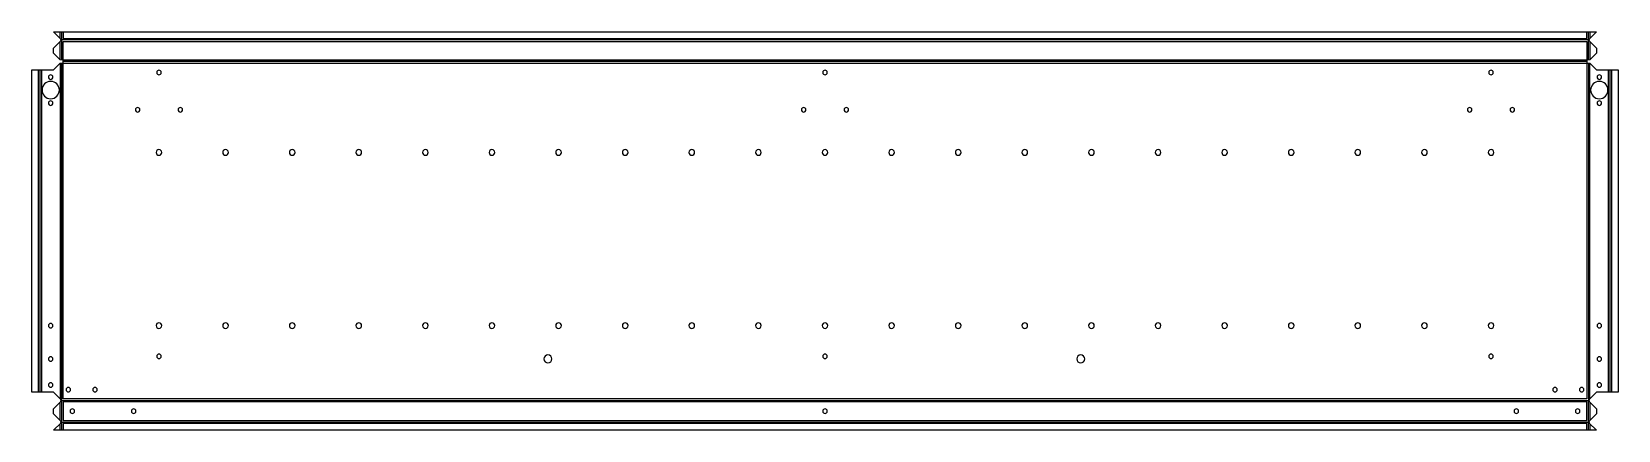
# Model space of a CAD drawing. Header units: millimetres. Extents: x -1168 to 24, y 0 to 299.
import ezdxf

# ---------------------------------------------------------------- set-up
doc = ezdxf.new("R2010")
doc.units = ezdxf.units.MM

msp = doc.modelspace()

# ---------------------------------------------------------------- linework, layer by layer
at = {"layer": 'BEND'}
for p, q in [((-1145.1, 299), (-1145.1, 292.9)), ((1.1, 292.9), (1.1, 299)), ((1.5, 292.9), (-1145.5, 292.9)), ((-1145.1, 292.9), (-1145.1, 277.8)), ((1.1, 277.8), (1.1, 292.9)), ((-1145.1, 275.5), (-1145.1, 22.4)), ((0, 276.7), (-1144, 276.7)), ((1.1, 275.5), (1.1, 22.4)), ((-1161.4, 270.5), (-1161.4, 28.6)), ((17.4, 28.6), (17.4, 270.5)), ((-1145.5, 22.4), (1.5, 22.4)), ((-1145.1, 22.4), (-1145.1, 6.1)), ((1.1, 6.1), (1.1, 22.4)), ((-1145.5, 6.1), (1.5, 6.1)), ((-1145.1, 6.1), (-1145.1, 0)), ((1.1, 0), (1.1, 6.1))]:
    msp.add_line(p, q, dxfattribs=at)
at = {"layer": 'BEND_EXTENT'}
for p, q in [((-1146.3, 294.1), (-1146.3, 299)), ((-1144, 299), (-1144, 294)), ((0, 294), (0, 299)), ((2.3, 299), (2.3, 294.1)), ((-1146.3, 277.9), (-1146.3, 291.7)), ((-1144, 294), (0, 294)), ((2.3, 291.7), (2.3, 277.9)), ((-1146.3, 275.5), (-1146.3, 23.6)), ((2.3, 23.6), (2.3, 275.5)), ((-1162.5, 28.6), (-1162.5, 270.5)), ((-1160.3, 270.5), (-1160.3, 28.6)), ((16.3, 28.6), (16.3, 270.5)), ((18.5, 270.5), (18.5, 28.6)), ((-1146.3, 7.3), (-1146.3, 21.2)), ((2.3, 21.2), (2.3, 7.3)), ((-1146.3, 0), (-1146.3, 4.9)), ((0, 5), (-1144, 5)), ((-1144, 5), (-1144, 0)), ((0, 0), (0, 5)), ((2.3, 4.9), (2.3, 0))]:
    msp.add_line(p, q, dxfattribs=at)
for points in [[(0, 277.8), (-1144, 277.8), (-1144, 291.8), (0, 291.8)], [(-1144, 275.5), (0, 275.5), (0, 23.5), (-1144, 23.5)], [(-1144, 21.3), (-1144, 7.3), (0, 7.3), (0, 21.3)]]:
    msp.add_lwpolyline(points, close=True, dxfattribs=at)
at = {"layer": 'INTERIOR_PROFILES', "extrusion": (0, 0, -1)}
for centre, radius in [((1153.3, 265), 1.7), ((1072, 268.5), 1.7), ((572, 268.5), 1.7), ((72, 268.5), 1.7), ((-9.3, 265), 1.7), ((1153.3, 255.3), 6.5), ((-9.3, 255.3), 6.5), ((1153.3, 245.5), 1.7), ((1088, 240.5), 1.7), ((1056, 240.5), 1.7), ((588, 240.5), 1.7), ((556, 240.5), 1.7), ((88, 240.5), 1.7), ((56, 240.5), 1.7), ((-9.3, 245.5), 1.7), ((1072, 208.5), 2.12), ((1022, 208.5), 2.12), ((972, 208.5), 2.12), ((922, 208.5), 2.12), ((872, 208.5), 2.12), ((822, 208.5), 2.12), ((772, 208.5), 2.12), ((722, 208.5), 2.12), ((672, 208.5), 2.12), ((622, 208.5), 2.12), ((572, 208.5), 2.12), ((522, 208.5), 2.12), ((472, 208.5), 2.12), ((422, 208.5), 2.12), ((372, 208.5), 2.12), ((322, 208.5), 2.12), ((272, 208.5), 2.12), ((222, 208.5), 2.12), ((172, 208.5), 2.12), ((122, 208.5), 2.12), ((72, 208.5), 2.12), ((1153.3, 78.5), 1.7), ((1072, 78.5), 2.12), ((1022, 78.5), 2.12), ((972, 78.5), 2.12), ((922, 78.5), 2.12), ((872, 78.5), 2.12), ((822, 78.5), 2.12), ((772, 78.5), 2.12), ((722, 78.5), 2.12), ((672, 78.5), 2.12), ((622, 78.5), 2.12), ((572, 78.5), 2.12), ((522, 78.5), 2.12), ((472, 78.5), 2.12), ((422, 78.5), 2.12), ((372, 78.5), 2.12), ((322, 78.5), 2.12), ((272, 78.5), 2.12), ((222, 78.5), 2.12), ((172, 78.5), 2.12), ((122, 78.5), 2.12), ((72, 78.5), 2.12), ((-9.3, 78.5), 1.7), ((1153.3, 53.5), 1.7), ((1072, 55.5), 1.7), ((780, 53.5), 3), ((572, 55.5), 1.7), ((380, 53.5), 3), ((72, 55.5), 1.7), ((-9.3, 53.5), 1.7), ((1153.3, 34), 1.7), ((1140, 30.5), 1.7), ((1120, 30.5), 1.7), ((24, 30.5), 1.7), ((4, 30.5), 1.7), ((-9.3, 34), 1.7), ((1137, 14.3), 1.7), ((1091, 14.3), 1.7), ((572, 14.3), 1.7), ((53, 14.3), 1.7), ((7, 14.3), 1.7)]:
    msp.add_circle(centre, radius, dxfattribs=at)
at = {"layer": 'OUTER_PROFILES'}
msp.add_lwpolyline([(-1145.8, 6.8), (-1151.3, 12.3), (-1151.3, 16.2), (-1145.8, 21.7, 0.414214), (-1145.8, 23.1), (-1151.3, 28.6), (-1160.3, 28.6), (-1167.5, 28.6), (-1167.5, 270.5), (-1151.3, 270.5), (-1146.3, 275.5), (-1144, 275.5), (-1144, 277.8), (-1146.3, 277.9), (-1151.3, 282.9), (-1151.3, 286.7), (-1145.8, 292.2, 0.414214), (-1145.8, 293.6), (-1151.2, 299), (7.2, 299), (1.8, 293.6, 0.414214), (1.8, 292.2), (7.3, 286.7), (7.3, 282.9), (2.3, 277.9), (0, 277.8), (0, 275.5), (2.3, 275.5), (7.3, 270.5), (23.5, 270.5), (23.5, 28.6), (18.5, 28.6), (7.3, 28.6), (4.8, 26.1), (1.8, 23.1, 0.414214), (1.8, 21.7), (7.3, 16.2), (7.3, 12.3), (1.8, 6.8, 0.414214), (1.8, 5.4), (7.2, 0), (0, 0), (-1146.3, 0), (-1151.2, 0), (-1145.8, 5.4, 0.414214)], format="xyb", close=True, dxfattribs=at)

doc.saveas('drawing.dxf')
